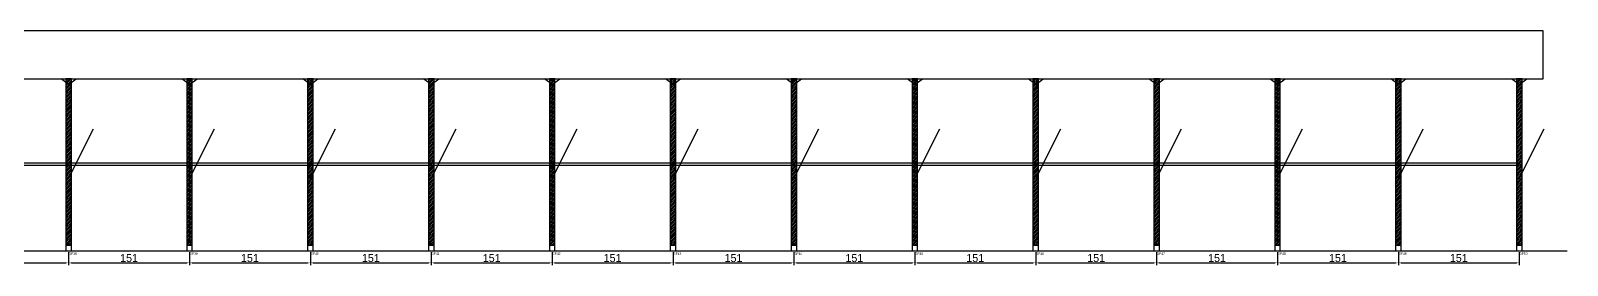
# Model space of a CAD drawing. Header units: metres. Extents: x -30 to 7490, y -25 to 308.
# Drawn here: x 5570 to 7490, y -25 to 268 of the extents above; entities that cross this region are included whole.
import ezdxf

# ---------------------------------------------------------------- set-up
doc = ezdxf.new("R2010")
doc.units = ezdxf.units.M
for name, color, linetype in [('BARRA_ANCORAGEM', 1, 'Continuous'), ('COTA', 241, 'Continuous'), ('GARFOS OK', 3, 'Continuous'), ('NOME DA VIGA', 6, 'Continuous'), ('SARR_7x7', 40, 'Continuous'), ('TIRAS REESCORAMENTO', 252, 'Continuous'), ('VIGAS', 3, 'Continuous')]:
    doc.layers.add(name, color=color, linetype=linetype)
doc.dimstyles.new('EZ DXF', dxfattribs={"dimtxt": 10, "dimasz": 3.5, "dimexe": 3, "dimexo": 1.5, "dimgap": 1, "dimtad": 1, "dimdec": 1, "dimdsep": 46, "dimcen": 2.5, "dimazin": 3, "dimtfac": 1, "dimtmove": 0, "dimatfit": 3})

msp = doc.modelspace()

# ---------------------------------------------------------------- hatches: boundary and pattern name
at = {"layer": 'COTA'}
h = msp.add_hatch(dxfattribs=at)
h.set_pattern_fill('ANSI31', scale=0.5)
h.paths.add_polyline_path([(5614.08, 0), (5621.08, 0), (5621.08, 208), (5614.08, 208)])
h = msp.add_hatch(dxfattribs=at)
h.set_pattern_fill('ANSI31', scale=0.5)
h.paths.add_polyline_path([(5765.1, 0), (5772.1, 0), (5772.1, 208), (5765.1, 208)])
h = msp.add_hatch(dxfattribs=at)
h.set_pattern_fill('ANSI31', scale=0.5)
h.paths.add_polyline_path([(5916.11, 0), (5923.11, 0), (5923.11, 208), (5916.11, 208)])
h = msp.add_hatch(dxfattribs=at)
h.set_pattern_fill('ANSI31', scale=0.5)
h.paths.add_polyline_path([(6067.13, 0), (6074.13, 0), (6074.13, 208), (6067.13, 208)])
h = msp.add_hatch(dxfattribs=at)
h.set_pattern_fill('ANSI31', scale=0.5)
h.paths.add_polyline_path([(6218.14, 0), (6225.14, 0), (6225.14, 208), (6218.14, 208)])
h = msp.add_hatch(dxfattribs=at)
h.set_pattern_fill('ANSI31', scale=0.5)
h.paths.add_polyline_path([(6369.16, 0), (6376.16, 0), (6376.16, 208), (6369.16, 208)])
h = msp.add_hatch(dxfattribs=at)
h.set_pattern_fill('ANSI31', scale=0.5)
h.paths.add_polyline_path([(6520.17, 0), (6527.17, 0), (6527.17, 208), (6520.17, 208)])
h = msp.add_hatch(dxfattribs=at)
h.set_pattern_fill('ANSI31', scale=0.5)
h.paths.add_polyline_path([(6671.19, 0), (6678.19, 0), (6678.19, 208), (6671.19, 208)])
h = msp.add_hatch(dxfattribs=at)
h.set_pattern_fill('ANSI31', scale=0.5)
h.paths.add_polyline_path([(6822.21, 0), (6829.21, 0), (6829.21, 208), (6822.21, 208)])
h = msp.add_hatch(dxfattribs=at)
h.set_pattern_fill('ANSI31', scale=0.5)
h.paths.add_polyline_path([(6973.22, 0), (6980.22, 0), (6980.22, 208), (6973.22, 208)])
h = msp.add_hatch(dxfattribs=at)
h.set_pattern_fill('ANSI31', scale=0.5)
h.paths.add_polyline_path([(7124.24, 0), (7131.24, 0), (7131.24, 208), (7124.24, 208)])
h = msp.add_hatch(dxfattribs=at)
h.set_pattern_fill('ANSI31', scale=0.5)
h.paths.add_polyline_path([(7275.25, 0), (7282.25, 0), (7282.25, 208), (7275.25, 208)])
h = msp.add_hatch(dxfattribs=at)
h.set_pattern_fill('ANSI31', scale=0.5)
h.paths.add_polyline_path([(7426.27, 0), (7433.27, 0), (7433.27, 208), (7426.27, 208)])

# ---------------------------------------------------------------- linework, layer by layer
at = {"layer": 'BARRA_ANCORAGEM'}
for p, q in [((5617.58, 83.2), (5648.78, 145.6)), ((5768.6, 83.2), (5799.8, 145.6)), ((5919.61, 83.2), (5950.81, 145.6)), ((6070.63, 83.2), (6101.83, 145.6)), ((6221.64, 83.2), (6252.84, 145.6)), ((6372.66, 83.2), (6403.86, 145.6)), ((6523.67, 83.2), (6554.87, 145.6)), ((6674.69, 83.2), (6705.89, 145.6)), ((6825.71, 83.2), (6856.91, 145.6)), ((6976.72, 83.2), (7007.92, 145.6)), ((7127.74, 83.2), (7158.94, 145.6)), ((7278.75, 83.2), (7309.95, 145.6)), ((7429.77, 83.2), (7460.97, 145.6))]:
    msp.add_line(p, q, dxfattribs=at)
at = {"layer": 'GARFOS OK'}
for p, q in [((5617.58, 201), (5608.08, 208)), ((5608.08, 208), (5627.08, 208)), ((5617.58, 201), (5627.08, 208)), ((5768.6, 201), (5759.1, 208)), ((5759.1, 208), (5778.1, 208)), ((5768.6, 201), (5778.1, 208)), ((5919.61, 201), (5910.11, 208)), ((5910.11, 208), (5929.11, 208)), ((5919.61, 201), (5929.11, 208)), ((6070.63, 201), (6061.13, 208)), ((6061.13, 208), (6080.13, 208)), ((6070.63, 201), (6080.13, 208)), ((6221.64, 201), (6212.14, 208)), ((6212.14, 208), (6231.14, 208)), ((6221.64, 201), (6231.14, 208)), ((6372.66, 201), (6363.16, 208)), ((6363.16, 208), (6382.16, 208)), ((6372.66, 201), (6382.16, 208)), ((6523.67, 201), (6514.17, 208)), ((6514.17, 208), (6533.17, 208)), ((6523.67, 201), (6533.17, 208)), ((6674.69, 201), (6665.19, 208)), ((6665.19, 208), (6684.19, 208)), ((6674.69, 201), (6684.19, 208)), ((6825.71, 201), (6816.21, 208)), ((6816.21, 208), (6835.21, 208)), ((6825.71, 201), (6835.21, 208)), ((6976.72, 201), (6967.22, 208)), ((6967.22, 208), (6986.22, 208)), ((6976.72, 201), (6986.22, 208)), ((7127.74, 201), (7118.24, 208)), ((7118.24, 208), (7137.24, 208)), ((7127.74, 201), (7137.24, 208)), ((7278.75, 201), (7269.25, 208)), ((7269.25, 208), (7288.25, 208)), ((7278.75, 201), (7288.25, 208)), ((7429.77, 201), (7420.27, 208)), ((7420.27, 208), (7439.27, 208)), ((7429.77, 201), (7439.27, 208))]:
    msp.add_line(p, q, dxfattribs=at)
at = {"layer": 'GARFOS OK', "linetype": 'CONTINUOUS'}
msp.add_line((-30, -7), (7489.77, -7), dxfattribs=at)
at = {"layer": 'GARFOS OK'}
for points in [[(5614.08, 0), (5621.08, 0), (5621.08, 208), (5614.08, 208), (5614.08, 0)], [(5765.1, 0), (5772.1, 0), (5772.1, 208), (5765.1, 208), (5765.1, 0)], [(5916.11, 0), (5923.11, 0), (5923.11, 208), (5916.11, 208), (5916.11, 0)], [(6067.13, 0), (6074.13, 0), (6074.13, 208), (6067.13, 208), (6067.13, 0)], [(6218.14, 0), (6225.14, 0), (6225.14, 208), (6218.14, 208), (6218.14, 0)], [(6369.16, 0), (6376.16, 0), (6376.16, 208), (6369.16, 208), (6369.16, 0)], [(6520.17, 0), (6527.17, 0), (6527.17, 208), (6520.17, 208), (6520.17, 0)], [(6671.19, 0), (6678.19, 0), (6678.19, 208), (6671.19, 208), (6671.19, 0)], [(6822.21, 0), (6829.21, 0), (6829.21, 208), (6822.21, 208), (6822.21, 0)], [(6973.22, 0), (6980.22, 0), (6980.22, 208), (6973.22, 208), (6973.22, 0)], [(7124.24, 0), (7131.24, 0), (7131.24, 208), (7124.24, 208), (7124.24, 0)], [(7275.25, 0), (7282.25, 0), (7282.25, 208), (7275.25, 208), (7275.25, 0)], [(7426.27, 0), (7433.27, 0), (7433.27, 208), (7426.27, 208), (7426.27, 0)]]:
    msp.add_lwpolyline(points, dxfattribs=at)
at = {"layer": 'SARR_7x7'}
for points in [[(5614.08, -7), (5621.08, -7), (5621.08, 0), (5614.08, 0), (5614.08, -7)], [(5765.1, -7), (5772.1, -7), (5772.1, 0), (5765.1, 0), (5765.1, -7)], [(5916.11, -7), (5923.11, -7), (5923.11, 0), (5916.11, 0), (5916.11, -7)], [(6067.13, -7), (6074.13, -7), (6074.13, 0), (6067.13, 0), (6067.13, -7)], [(6218.14, -7), (6225.14, -7), (6225.14, 0), (6218.14, 0), (6218.14, -7)], [(6369.16, -7), (6376.16, -7), (6376.16, 0), (6369.16, 0), (6369.16, -7)], [(6520.17, -7), (6527.17, -7), (6527.17, 0), (6520.17, 0), (6520.17, -7)], [(6671.19, -7), (6678.19, -7), (6678.19, 0), (6671.19, 0), (6671.19, -7)], [(6822.21, -7), (6829.21, -7), (6829.21, 0), (6822.21, 0), (6822.21, -7)], [(6973.22, -7), (6980.22, -7), (6980.22, 0), (6973.22, 0), (6973.22, -7)], [(7124.24, -7), (7131.24, -7), (7131.24, 0), (7124.24, 0), (7124.24, -7)], [(7275.25, -7), (7282.25, -7), (7282.25, 0), (7275.25, 0), (7275.25, -7)], [(7426.27, -7), (7433.27, -7), (7433.27, 0), (7426.27, 0), (7426.27, -7)]]:
    msp.add_lwpolyline(points, dxfattribs=at)
at = {"layer": 'TIRAS REESCORAMENTO'}
for points in [[(5466.56, 100), (5617.58, 100), (5617.58, 102.5), (5466.56, 102.5), (5466.56, 100)], [(5617.58, 100), (5768.6, 100), (5768.6, 102.5), (5617.58, 102.5), (5617.58, 100)], [(5768.6, 100), (5919.61, 100), (5919.61, 102.5), (5768.6, 102.5), (5768.6, 100)], [(5919.61, 100), (6070.63, 100), (6070.63, 102.5), (5919.61, 102.5), (5919.61, 100)], [(6070.63, 100), (6221.64, 100), (6221.64, 102.5), (6070.63, 102.5), (6070.63, 100)], [(6221.64, 100), (6372.66, 100), (6372.66, 102.5), (6221.64, 102.5), (6221.64, 100)], [(6372.66, 100), (6523.67, 100), (6523.67, 102.5), (6372.66, 102.5), (6372.66, 100)], [(6523.67, 100), (6674.69, 100), (6674.69, 102.5), (6523.67, 102.5), (6523.67, 100)], [(6674.69, 100), (6825.71, 100), (6825.71, 102.5), (6674.69, 102.5), (6674.69, 100)], [(6825.71, 100), (6976.72, 100), (6976.72, 102.5), (6825.71, 102.5), (6825.71, 100)], [(6976.72, 100), (7127.74, 100), (7127.74, 102.5), (6976.72, 102.5), (6976.72, 100)], [(7127.74, 100), (7278.75, 100), (7278.75, 102.5), (7127.74, 102.5), (7127.74, 100)], [(7278.75, 100), (7429.77, 100), (7429.77, 102.5), (7278.75, 102.5), (7278.75, 100)]]:
    msp.add_lwpolyline(points, dxfattribs=at)
at = {"layer": 'VIGAS'}
msp.add_lwpolyline([(0, 208), (7459.77, 208), (7459.77, 268), (0, 268), (0, 208)], dxfattribs=at)

# ---------------------------------------------------------------- texts
at = {"layer": 'NOME DA VIGA'}
for s, p in [('GF38', (5617.58, -12)), ('GF39', (5768.6, -12)), ('GF40', (5919.61, -12)), ('GF41', (6070.63, -12)), ('GF42', (6221.64, -12)), ('GF43', (6372.66, -12)), ('GF44', (6523.67, -12)), ('GF45', (6674.69, -12)), ('GF46', (6825.71, -12)), ('GF47', (6976.72, -12)), ('GF48', (7127.74, -12)), ('GF49', (7278.75, -12)), ('GF50', (7429.77, -12))]:
    msp.add_text(s, height=3, dxfattribs=at).set_placement(p)

# ---------------------------------------------------------------- dimensions: what is measured, and where the dimension line sits
at = {"layer": 'COTA'}
for base, p1, p2 in [((5466.56, -22), (5466.56, -7), (5617.58, -7)), ((5617.58, -22), (5617.58, -7), (5768.6, -7)), ((5768.6, -22), (5768.6, -7), (5919.61, -7)), ((5919.61, -22), (5919.61, -7), (6070.63, -7)), ((6070.63, -22), (6070.63, -7), (6221.64, -7)), ((6221.64, -22), (6221.64, -7), (6372.66, -7)), ((6372.66, -22), (6372.66, -7), (6523.67, -7)), ((6523.67, -22), (6523.67, -7), (6674.69, -7)), ((6674.69, -22), (6674.69, -7), (6825.71, -7)), ((6825.71, -22), (6825.71, -7), (6976.72, -7)), ((6976.72, -22), (6976.72, -7), (7127.74, -7)), ((7127.74, -22), (7127.74, -7), (7278.75, -7)), ((7278.75, -22), (7278.75, -7), (7429.77, -7))]:
    msp.add_linear_dim(base=base, p1=p1, p2=p2, dimstyle='EZ DXF', dxfattribs=at).render()

doc.saveas('drawing.dxf')
